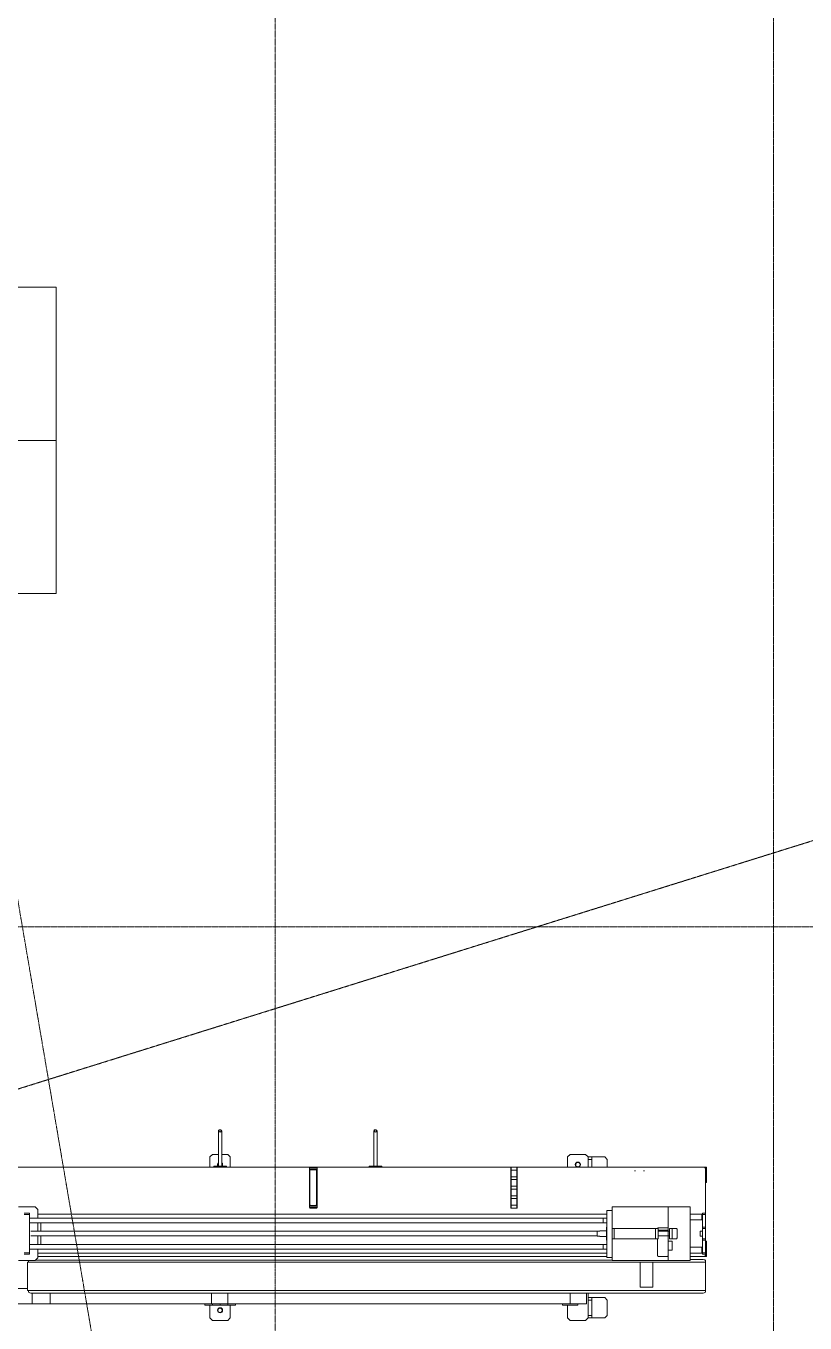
# Model space of a CAD drawing. Extents: x -59767 to 1106559, y -1290 to 1129522.
# Drawn here: x 71284 to 74332, y 252893 to 257971 of the extents above; entities that cross this region are included whole.
import ezdxf

# ---------------------------------------------------------------- set-up
doc = ezdxf.new("R2010")
doc.units = 0
doc.linetypes.add('CENTER', pattern=[2, 1.25, -0.25, 0.25, -0.25])
doc.linetypes.add('PHANTOMX2', pattern=[5, 2.5, -0.5, 0.5, -0.5, 0.5, -0.5])
doc.layers.get('0').update_dxf_attribs({"linetype": 'CONTINUOUS', "lineweight": 9})
for name, color, linetype, lineweight in [('CENTER', 1, 'CENTER', 9), ('중간선', 5, 'CONTINUOUS', 9), ('중심선', 1, 'CENTER', 9)]:
    doc.layers.add(name, color=color, linetype=linetype, lineweight=lineweight)

# ---------------------------------------------------------------- blocks, each defined once
blk = doc.blocks.new('CRANE')
at = {"color": 4, "linetype": 'PHANTOMX2'}
blk.add_line((69258.2, 580829.1), (72258.2, 563229.1), dxfattribs=at)
blk.add_lwpolyline([(69258.2, 580829.1), (72258.2, 580829.1), (72258.2, 563229.1), (69258.2, 563229.1)], close=True, dxfattribs=at)
at = {"layer": 'CENTER', "linetype": 'CENTER'}
blk.add_line((56008.2, 563629.1), (109758.2, 580429.1, -3), dxfattribs=at)

msp = doc.modelspace()

# ---------------------------------------------------------------- linework, layer by layer
at = {"layer": '중간선', "lineweight": 9}
for p, q in [((71401.2, 256948.7), (61401.2, 256948.7)), ((71401.2, 256948.7), (71401.2, 255748.7)), ((71401.2, 256348.7), (61401.2, 256348.7)), ((71401.2, 255748.7), (61401.2, 255748.7)), ((72036.7, 253630.3), (72036.7, 253645.7)), ((72036.7, 253630.3), (72036.7, 253645.7)), ((72036.7, 253630.3), (72036.7, 253645.7)), ((72036.7, 253630.3), (72036.7, 253645.7)), ((72036.7, 253630.3), (72036.7, 253645.7)), ((72036.7, 253630.3), (72036.7, 253645.7)), ((72036.7, 253630.3), (72036.7, 253645.7)), ((72036.7, 253630.3), (72036.7, 253616.2)), ((72036.7, 253630.3), (72036.7, 253616.2)), ((72036.7, 253630.3), (72036.7, 253616.2)), ((72036.7, 253630.3), (72036.7, 253616.2)), ((72036.7, 253630.3), (72036.7, 253616.2)), ((72036.7, 253630.3), (72036.7, 253616.2)), ((72036.7, 253630.3), (72036.7, 253616.2)), ((72036.7, 253507.5), (72036.7, 253616.2)), ((72036.7, 253507.5), (72036.7, 253616.2)), ((72036.7, 253507.5), (72036.7, 253616.2)), ((72036.7, 253507.5), (72036.7, 253616.2)), ((72036.7, 253507.5), (72036.7, 253616.2)), ((72036.7, 253507.5), (72036.7, 253616.2)), ((72036.7, 253507.5), (72036.7, 253616.2)), ((72049.7, 253630.3), (72049.7, 253645.7)), ((72049.7, 253630.3), (72049.7, 253616.2)), ((72049.7, 253507.5), (72049.7, 253616.2)), ((72644.7, 253630.3), (72644.7, 253645.7)), ((72644.7, 253630.3), (72644.7, 253645.7)), ((72644.7, 253630.3), (72644.7, 253645.7)), ((72644.7, 253630.3), (72644.7, 253645.7)), ((72644.7, 253630.3), (72644.7, 253645.7)), ((72644.7, 253630.3), (72644.7, 253645.7)), ((72644.7, 253630.3), (72644.7, 253645.7)), ((72644.7, 253630.3), (72644.7, 253616.2)), ((72644.7, 253630.3), (72644.7, 253616.2)), ((72644.7, 253630.3), (72644.7, 253616.2)), ((72644.7, 253630.3), (72644.7, 253616.2)), ((72644.7, 253630.3), (72644.7, 253616.2)), ((72644.7, 253630.3), (72644.7, 253616.2)), ((72644.7, 253630.3), (72644.7, 253616.2)), ((72644.7, 253507.5), (72644.7, 253616.2)), ((72644.7, 253507.5), (72644.7, 253616.2)), ((72644.7, 253507.5), (72644.7, 253616.2)), ((72644.7, 253507.5), (72644.7, 253616.2)), ((72644.7, 253507.5), (72644.7, 253616.2)), ((72644.7, 253507.5), (72644.7, 253616.2)), ((72644.7, 253507.5), (72644.7, 253616.2)), ((72657.7, 253630.3), (72657.7, 253645.7)), ((72657.7, 253630.3), (72657.7, 253616.2)), ((72657.7, 253507.5), (72657.7, 253616.2)), ((72003.2, 253543.5), (72013.2, 253553.5)), ((72003.2, 253503.5), (72003.2, 253543.5)), ((72036.7, 253553.5), (72013.2, 253553.5)), ((72073.2, 253553.5), (72049.7, 253553.5)), ((72083.2, 253543.5), (72073.2, 253553.5)), ((72083.2, 253543.5), (72083.2, 253503.5)), ((73403.2, 253543.5), (73413.2, 253553.5)), ((73403.2, 253503.5), (73403.2, 253543.5)), ((73473.2, 253553.5), (73413.2, 253553.5)), ((73483.2, 253543.5), (73473.2, 253553.5)), ((73483.2, 253543.5), (73483.2, 253503.5)), ((73498.2, 253543.5), (73483.2, 253543.5)), ((73483.2, 253518.5), (73483.2, 253543.5)), ((73498.2, 253533.5), (73483.2, 253533.5)), ((73483.2, 253503.5), (73483.2, 253518.5)), ((73498.2, 253543.5), (73512.2, 253543.5)), ((73498.2, 253543.5), (73498.2, 253533.5)), ((73498.2, 253503.5), (73498.2, 253533.5)), ((73548.2, 253543.5), (73512.2, 253543.5)), ((73558.2, 253533.5), (73548.2, 253543.5)), ((73558.2, 253503.5), (73558.2, 253533.5)), ((72394.7, 253503.5), (71220.7, 253503.5)), ((72018.2, 253504.5), (72018.2, 253507.5)), ((72018.2, 253507.5), (72068.2, 253507.5)), ((72018.2, 253504.5), (72018.2, 253507.5)), ((72018.2, 253504.5), (72018.2, 253507.5)), ((72018.2, 253504.5), (72018.2, 253507.5)), ((72018.2, 253504.5), (72018.2, 253507.5)), ((72018.2, 253504.5), (72018.2, 253507.5)), ((72018.2, 253504.5), (72018.2, 253507.5)), ((72018.2, 253504.5), (72028.2, 253504.5)), ((72028.2, 253503.5), (72028.2, 253504.5)), ((72028.2, 253504.5), (72033.2, 253504.5)), ((72033.2, 253503.5), (72033.2, 253504.5)), ((72033.2, 253504.5), (72053.2, 253504.5)), ((72049.7, 253507.5), (72036.7, 253507.5)), ((72053.2, 253504.5), (72058.2, 253504.5)), ((72053.2, 253503.5), (72053.2, 253504.5)), ((72058.2, 253503.5), (72058.2, 253504.5)), ((72058.2, 253504.5), (72068.2, 253504.5)), ((72068.2, 253504.5), (72068.2, 253507.5)), ((72394.7, 253503.5), (72392.7, 253501.5)), ((72392.7, 253501.5), (72422.7, 253501.5)), ((72392.7, 253501.5), (72392.7, 253495.5)), ((72392.7, 253495.5), (72422.7, 253495.5)), ((72392.7, 253495.5), (72392.7, 253493.5)), ((72392.7, 253493.5), (72422.7, 253493.5)), ((72392.7, 253493.5), (72392.7, 253353.5)), ((72394.7, 253503.5), (72420.7, 253503.5)), ((72394.7, 253490.5), (72394.7, 253356.5)), ((73181.7, 253503.5), (72420.7, 253503.5)), ((72420.7, 253503.5), (72422.7, 253501.5)), ((72420.7, 253490.5), (72420.7, 253356.5)), ((72422.7, 253501.5), (72422.7, 253495.5)), ((72422.7, 253495.5), (72422.7, 253493.5)), ((72422.7, 253493.5), (72422.7, 253353.5)), ((72626.2, 253504.5), (72626.2, 253507.5)), ((72626.2, 253507.5), (72676.2, 253507.5)), ((72626.2, 253504.5), (72626.2, 253507.5)), ((72626.2, 253504.5), (72626.2, 253507.5)), ((72626.2, 253504.5), (72626.2, 253507.5)), ((72626.2, 253504.5), (72626.2, 253507.5)), ((72626.2, 253504.5), (72626.2, 253507.5)), ((72626.2, 253504.5), (72626.2, 253507.5)), ((72626.2, 253504.5), (72636.2, 253504.5)), ((72636.2, 253503.5), (72636.2, 253504.5)), ((72636.2, 253504.5), (72641.2, 253504.5)), ((72641.2, 253503.5), (72641.2, 253504.5)), ((72641.2, 253504.5), (72661.2, 253504.5)), ((72657.7, 253507.5), (72644.7, 253507.5)), ((72661.2, 253504.5), (72666.2, 253504.5)), ((72661.2, 253503.5), (72661.2, 253504.5)), ((72666.2, 253503.5), (72666.2, 253504.5)), ((72666.2, 253504.5), (72676.2, 253504.5)), ((72676.2, 253504.5), (72676.2, 253507.5)), ((73180.7, 253502.5), (73181.7, 253503.5)), ((73180.7, 253502.5), (73180.7, 253500.5)), ((73180.7, 253500.5), (73180.7, 253495)), ((73180.7, 253495), (73180.7, 253493)), ((73180.7, 253493), (73180.7, 253464.9)), ((73180.7, 253493), (73181.7, 253492)), ((73180.7, 253464.9), (73181.7, 253465.9)), ((73180.7, 253464.9), (73180.7, 253462.9)), ((73181.7, 253503.5), (73204.7, 253503.5)), ((73181.7, 253503.5), (73181.7, 253500.5)), ((73181.7, 253500.5), (73181.7, 253495)), ((73181.7, 253495), (73181.7, 253492)), ((73181.7, 253492), (73204.7, 253492)), ((73181.7, 253492), (73181.7, 253465.9)), ((73181.7, 253465.9), (73204.7, 253465.9)), ((73181.7, 253465.9), (73181.7, 253462.9)), ((73938.2, 253503.5), (73204.7, 253503.5)), ((73204.7, 253503.5), (73204.7, 253500.5)), ((73204.7, 253503.5), (73205.7, 253502.5)), ((73204.7, 253500.5), (73204.7, 253495)), ((73204.7, 253495), (73204.7, 253492)), ((73204.7, 253492), (73205.7, 253493)), ((73204.7, 253492), (73204.7, 253465.9)), ((73204.7, 253465.9), (73204.7, 253462.9)), ((73204.7, 253465.9), (73205.7, 253464.9)), ((73205.7, 253502.5), (73205.7, 253500.5)), ((73205.7, 253500.5), (73205.7, 253495)), ((73205.7, 253495), (73205.7, 253493)), ((73205.7, 253493), (73205.7, 253464.9)), ((73205.7, 253464.9), (73205.7, 253462.9)), ((73665.2, 253488.9), (73667.2, 253488.9)), ((73667.2, 253488.9), (73669.2, 253488.9)), ((73700.2, 253488.9), (73702.2, 253488.9)), ((73702.2, 253488.9), (73704.2, 253488.9)), ((73943.2, 253503.5), (73938.2, 253503.5)), ((73943.2, 253498.5), (73938.2, 253503.5)), ((73943.2, 253503.5), (73943.2, 253498.5)), ((73943.2, 253503.5), (73943.2, 253498.5)), ((73943.2, 253503.5), (73946.4, 253503.5)), ((73943.2, 253498.5), (73943.2, 253323.5)), ((73946.4, 253503.5), (73946.4, 253497.1)), ((73946.4, 253497.1), (73946.4, 253449.9)), ((73180.7, 253462.9), (73180.7, 253458)), ((73180.7, 253458), (73180.7, 253456)), ((73180.7, 253456), (73180.7, 253427.9)), ((73180.7, 253456), (73181.7, 253455)), ((73180.7, 253427.9), (73181.7, 253428.9)), ((73180.7, 253427.9), (73180.7, 253425.9)), ((73180.7, 253425.9), (73180.7, 253421)), ((73180.7, 253421), (73180.7, 253419)), ((73180.7, 253419), (73180.7, 253390.9)), ((73180.7, 253419), (73181.7, 253418)), ((73181.7, 253462.9), (73181.7, 253458)), ((73181.7, 253458), (73181.7, 253455)), ((73181.7, 253455), (73204.7, 253455)), ((73181.7, 253455), (73181.7, 253428.9)), ((73181.7, 253428.9), (73204.7, 253428.9)), ((73181.7, 253428.9), (73181.7, 253425.9)), ((73181.7, 253425.9), (73181.7, 253421)), ((73181.7, 253421), (73181.7, 253418)), ((73181.7, 253418), (73204.7, 253418)), ((73181.7, 253418), (73181.7, 253391.9)), ((73204.7, 253462.9), (73204.7, 253458)), ((73204.7, 253458), (73204.7, 253455)), ((73204.7, 253455), (73205.7, 253456)), ((73204.7, 253455), (73204.7, 253428.9)), ((73204.7, 253428.9), (73204.7, 253425.9)), ((73204.7, 253428.9), (73205.7, 253427.9)), ((73204.7, 253425.9), (73204.7, 253421)), ((73204.7, 253421), (73204.7, 253418)), ((73204.7, 253418), (73205.7, 253419)), ((73204.7, 253418), (73204.7, 253391.9)), ((73205.7, 253462.9), (73205.7, 253458)), ((73205.7, 253458), (73205.7, 253456)), ((73205.7, 253456), (73205.7, 253427.9)), ((73205.7, 253427.9), (73205.7, 253425.9)), ((73205.7, 253425.9), (73205.7, 253421)), ((73205.7, 253421), (73205.7, 253419)), ((73205.7, 253419), (73205.7, 253390.9)), ((73943.2, 253443.5), (73946.4, 253443.5)), ((73946.4, 253449.9), (73946.4, 253443.5)), ((73180.7, 253390.9), (73181.7, 253391.9)), ((73180.7, 253390.9), (73180.7, 253388.9)), ((73180.7, 253384), (73180.7, 253388.9)), ((73180.7, 253384), (73180.7, 253382)), ((73180.7, 253382), (73180.7, 253353.9)), ((73180.7, 253382), (73181.7, 253381)), ((73181.7, 253391.9), (73204.7, 253391.9)), ((73181.7, 253391.9), (73181.7, 253388.9)), ((73181.7, 253384), (73181.7, 253388.9)), ((73181.7, 253384), (73181.7, 253381)), ((73181.7, 253381), (73204.7, 253381)), ((73181.7, 253381), (73181.7, 253354.9)), ((73204.7, 253391.9), (73204.7, 253388.9)), ((73204.7, 253391.9), (73205.7, 253390.9)), ((73204.7, 253384), (73204.7, 253388.9)), ((73204.7, 253384), (73204.7, 253381)), ((73204.7, 253381), (73205.7, 253382)), ((73204.7, 253381), (73204.7, 253354.9)), ((73205.7, 253390.9), (73205.7, 253388.9)), ((73205.7, 253384), (73205.7, 253388.9)), ((73205.7, 253384), (73205.7, 253382)), ((73205.7, 253382), (73205.7, 253353.9)), ((71319.7, 253348.5), (71254.7, 253348.5)), ((71277.2, 253323.5), (71297.2, 253323.5)), ((71277.2, 253318.5), (71297.2, 253318.5)), ((71297.2, 253323.5), (71297.2, 253318.5)), ((71297.2, 253318.5), (71297.2, 253168.5)), ((71329.7, 253338.5), (71319.7, 253348.5)), ((71329.7, 253338.5), (71329.7, 253303.9)), ((71329.7, 253320), (73557.2, 253320)), ((72392.7, 253353.5), (72422.7, 253353.5)), ((72392.7, 253351.5), (72392.7, 253353.5)), ((72392.7, 253351.5), (72422.7, 253351.5)), ((72392.7, 253345.5), (72392.7, 253351.5)), ((72392.7, 253345.5), (72422.7, 253345.5)), ((72394.7, 253343.5), (72392.7, 253345.5)), ((72394.7, 253343.5), (72420.7, 253343.5)), ((72420.7, 253343.5), (72422.7, 253345.5)), ((72422.7, 253351.5), (72422.7, 253353.5)), ((72422.7, 253345.5), (72422.7, 253351.5)), ((73180.7, 253353.9), (73181.7, 253354.9)), ((73180.7, 253353.9), (73180.7, 253351.9)), ((73180.7, 253346.5), (73180.7, 253351.9)), ((73180.7, 253346.5), (73180.7, 253344.5)), ((73180.7, 253344.5), (73181.7, 253343.5)), ((73181.7, 253354.9), (73204.7, 253354.9)), ((73181.7, 253354.9), (73181.7, 253351.9)), ((73181.7, 253346.5), (73181.7, 253351.9)), ((73181.7, 253346.5), (73181.7, 253343.5)), ((73181.7, 253343.5), (73204.7, 253343.5)), ((73204.7, 253354.9), (73204.7, 253351.9)), ((73204.7, 253354.9), (73205.7, 253353.9)), ((73204.7, 253346.5), (73204.7, 253351.9)), ((73204.7, 253346.5), (73204.7, 253343.5)), ((73204.7, 253343.5), (73205.7, 253344.5)), ((73205.7, 253353.9), (73205.7, 253351.9)), ((73205.7, 253346.5), (73205.7, 253351.9)), ((73205.7, 253346.5), (73205.7, 253344.5)), ((73577.2, 253333.5), (73557.2, 253333.5)), ((73557.2, 253328.5), (73557.2, 253333.5)), ((73557.2, 253158.5), (73557.2, 253328.5)), ((73797.2, 253234.5), (73797.2, 253348.5)), ((73882.2, 253320), (73928.2, 253320)), ((73928.2, 253320), (73928.2, 253319.5)), ((73928.2, 253317.5), (73928.2, 253319.5)), ((73928.2, 253317.5), (73928.2, 253316.9)), ((73928.2, 253316.9), (73928.2, 253300)), ((73931.2, 253323.5), (73931.2, 253318.5)), ((73931.2, 253323.5), (73943.2, 253323.5)), ((73931.2, 253318.5), (73931.2, 253273.5)), ((73931.2, 253318.5), (73943.2, 253318.5)), ((73943.2, 253323.5), (73943.2, 253318.5)), ((73943.2, 253318.5), (73943.2, 253273.5)), ((73542.2, 253303.9), (71297.2, 253303.9)), ((73542.2, 253285.9), (71297.2, 253285.9)), ((73542.2, 253285.9), (71297.2, 253285.9)), ((71329.7, 253285.9), (71329.7, 253252.5)), ((71329.7, 253285.9), (71329.7, 253252.5)), ((71341.7, 253285.9), (71341.7, 253252.5)), ((73556.7, 253303.9), (73542.2, 253303.9)), ((73542.2, 253285.9), (73542.2, 253303.9)), ((73542.2, 253285.9), (73542.2, 253290.5)), ((73556.7, 253285.9), (73542.2, 253285.9)), ((73556.7, 253285.9), (73542.2, 253285.9)), ((73555.2, 253268), (73555.7, 253268.5)), ((73555.2, 253268), (73555.2, 253255.2)), ((73555.7, 253268.5), (73557.2, 253268.5)), ((73556.7, 253290.5), (73556.7, 253303.9)), ((73557.2, 253303.4), (73556.7, 253303.9)), ((73556.7, 253285.9), (73556.7, 253290.5)), ((73557.2, 253286.4), (73556.7, 253285.9)), ((73557.2, 253286.4), (73556.7, 253285.9)), ((73557.2, 253290.8), (73557.2, 253303.4)), ((73557.2, 253286.4), (73557.2, 253290.8)), ((73577.2, 253263.5), (73585.2, 253263.5)), ((73585.2, 253263.5), (73747.2, 253263.5)), ((73585.2, 253261.5), (73585.2, 253263.5)), ((73585.2, 253225.5), (73585.2, 253261.5)), ((73747.2, 253263.5), (73757.2, 253263.5)), ((73747.2, 253263.5), (73747.2, 253223.5)), ((73756.2, 253263.5), (73756.2, 253266.5)), ((73759.2, 253266.5), (73756.2, 253266.5)), ((73757.2, 253239.5), (73757.2, 253263.5)), ((73882.2, 253297), (73928.2, 253297)), ((73928.2, 253300), (73928.2, 253299.4)), ((73928.2, 253297.4), (73928.2, 253299.4)), ((73928.2, 253297.4), (73928.2, 253297)), ((73931.2, 253273.5), (73931.2, 253268.5)), ((73931.2, 253263.5), (73931.2, 253268.5)), ((73931.2, 253268.5), (73943.2, 253268.5)), ((73931.2, 253263.5), (73931.2, 253250)), ((73931.2, 253263.5), (73943.2, 253263.5)), ((73943.2, 253273.5), (73943.2, 253268.5)), ((73943.2, 253263.5), (73943.2, 253268.5)), ((73943.2, 253263.5), (73943.2, 253223.5)), ((73519.2, 253252.5), (71302.2, 253252.5)), ((73519.2, 253234.5), (71302.2, 253234.5)), ((71329.7, 253234.5), (71329.7, 253201.1)), ((71329.7, 253234.5), (71329.7, 253201.1)), ((71341.7, 253234.5), (71341.7, 253201.1)), ((73519.2, 253253), (73519.2, 253248.5)), ((73519.2, 253253), (73519.7, 253253)), ((73519.2, 253248.5), (73519.2, 253234)), ((73519.2, 253234), (73519.7, 253234)), ((73519.7, 253253), (73529.2, 253253)), ((73519.7, 253234), (73529.2, 253234)), ((73529.2, 253254.5), (73529.2, 253253)), ((73529.2, 253254.5), (73554.2, 253254.5)), ((73529.2, 253234), (73529.2, 253232.5)), ((73529.2, 253232.5), (73554.2, 253232.5)), ((73555.2, 253255.2), (73555.2, 253219)), ((73555.2, 253219), (73555.7, 253218.5)), ((73555.7, 253218.5), (73557.2, 253218.5)), ((73577.2, 253223.5), (73585.2, 253223.5)), ((73585.2, 253225.5), (73585.2, 253223.5)), ((73585.2, 253223.5), (73747.2, 253223.5)), ((73747.2, 253223.5), (73757.2, 253223.5)), ((73757.2, 253223.5), (73747.2, 253223.5)), ((73755.2, 253157), (73755.2, 253223.5)), ((73757.2, 253256.5), (73759.2, 253256.5)), ((73757.2, 253237.5), (73757.2, 253239.5)), ((73757.2, 253225.5), (73757.2, 253237.5)), ((73757.2, 253225.5), (73757.2, 253223.5)), ((73921.2, 253233.5), (73921.2, 253253.5)), ((73931.2, 253253.5), (73921.2, 253253.5)), ((73931.2, 253233.5), (73921.2, 253233.5)), ((73931.2, 253233.5), (73931.2, 253253.5)), ((73931.2, 253236.9), (73931.2, 253223.5)), ((73931.2, 253223.5), (73931.2, 253218.5)), ((73931.2, 253223.5), (73943.2, 253223.5)), ((73931.2, 253218.5), (73931.2, 253213.5)), ((73931.2, 253218.5), (73943.2, 253218.5)), ((73931.2, 253213.5), (73931.2, 253168.5)), ((73943.2, 253223.5), (73943.2, 253218.5)), ((73943.2, 253218.5), (73943.2, 253213.5)), ((73943.2, 253213.5), (73946.4, 253213.5)), ((73943.2, 253213.5), (73943.2, 253168.5)), ((73946.4, 253213.5), (73946.4, 253207.1)), ((71277.2, 253168.5), (71297.2, 253168.5)), ((71277.2, 253163.5), (71297.2, 253163.5)), ((73542.2, 253201.1), (71297.2, 253201.1)), ((73542.2, 253183.1), (71297.2, 253183.1)), ((73542.2, 253183.1), (71297.2, 253183.1)), ((71297.2, 253168.5), (71297.2, 253163.5)), ((71329.7, 253183.1), (71329.7, 253148.5)), ((71329.7, 253167), (73557.2, 253167)), ((73542.2, 253187.7), (73542.2, 253201.1)), ((73556.7, 253201.1), (73542.2, 253201.1)), ((73542.2, 253183.1), (73542.2, 253201.1)), ((73542.2, 253183.1), (73542.2, 253187.7)), ((73556.7, 253183.1), (73542.2, 253183.1)), ((73556.7, 253183.1), (73542.2, 253183.1)), ((73556.7, 253187.7), (73556.7, 253201.1)), ((73557.2, 253200.6), (73556.7, 253201.1)), ((73556.7, 253183.1), (73556.7, 253187.7)), ((73557.2, 253183.6), (73556.7, 253183.1)), ((73557.2, 253183.6), (73556.7, 253183.1)), ((73557.2, 253188), (73557.2, 253200.6)), ((73557.2, 253183.6), (73557.2, 253188)), ((73883, 253190), (73928.2, 253190)), ((73883, 253167), (73928.2, 253167)), ((73928.2, 253190), (73928.2, 253189.5)), ((73928.2, 253187.5), (73928.2, 253189.5)), ((73928.2, 253187.5), (73928.2, 253186.9)), ((73928.2, 253186.9), (73928.2, 253170)), ((73928.2, 253170), (73928.2, 253169.4)), ((73928.2, 253167.4), (73928.2, 253169.4)), ((73931.2, 253163.5), (73931.2, 253168.5)), ((73931.2, 253168.5), (73943.2, 253168.5)), ((73931.2, 253163.5), (73943.2, 253163.5)), ((73943.2, 253163.5), (73943.2, 253168.5)), ((73943.2, 253163.5), (73943.2, 253158.5)), ((73946.4, 253159.9), (73946.4, 253207.1)), ((73946.4, 253159.9), (73946.4, 253153.5)), ((71254.7, 253138.5), (71319.7, 253138.5)), ((71290, 253021.5), (71290, 253131.5)), ((71290, 253131.5), (71293.2, 253131.5)), ((71293.2, 253134.1), (71293.2, 253136.8)), ((71293.2, 253134.1), (71293.2, 253131.5)), ((71293.2, 253131.5), (73943.2, 253131.5)), ((71319.7, 253138.5), (71329.7, 253148.5)), ((71320.3, 253139.1), (73577.2, 253139.1)), ((71329.7, 253153.5), (73557.2, 253153.5)), ((73557.2, 253153.5), (73557.2, 253158.5)), ((73557.2, 253153.5), (73557.2, 253150.3)), ((73560.2, 253150.3), (73557.2, 253150.3)), ((73560.2, 253150.3), (73577.2, 253150.3)), ((73687.2, 253131.5), (73687.2, 253033.5)), ((73737.2, 253131.5), (73737.2, 253033.5)), ((73755.2, 253157), (73758.2, 253154)), ((73882.2, 253153.5), (73938.2, 253153.5)), ((73882.2, 253141.8), (73933.2, 253141.8)), ((73938.2, 253153.5), (73943.2, 253158.5)), ((73943.2, 253153.5), (73938.2, 253153.5)), ((73943.2, 253153.5), (73943.2, 253158.5)), ((73943.2, 253158.5), (73943.2, 253153.5)), ((73943.2, 253153.5), (73946.4, 253153.5)), ((73943.2, 253134.1), (73943.2, 253136.8)), ((73943.2, 253134.1), (73943.2, 253131.5)), ((73943.2, 253131.5), (73943.2, 253016.1)), ((71290, 253028.5), (70993.2, 253028.5)), ((71290, 253021.5), (71293.2, 253021.5)), ((71293.2, 253021.5), (73943.2, 253021.5)), ((71293.2, 253018.8), (71293.2, 253021.5)), ((71293.2, 253018.8), (71293.2, 253016.1)), ((71303.2, 253011.1), (73933.2, 253011.1)), ((71308.2, 252968.5), (71308.2, 253011.1)), ((71378.2, 253011.1), (71378.2, 252968.5)), ((72010, 252974.9), (72010, 253011.1)), ((72073.2, 253011.1), (72073.2, 252980.5)), ((73413.2, 252971.5), (73413.2, 253011.1)), ((73476.4, 253011.1), (73476.4, 252974.9)), ((73483.2, 253011.1), (73483.2, 252913.5)), ((73690.4, 253033.5), (73687.2, 253033.5)), ((73734, 253033.5), (73690.4, 253033.5)), ((73737.2, 253033.5), (73734, 253033.5)), ((71308.2, 252968.5), (70703.2, 252968.5)), ((71308.2, 252968.5), (71378.2, 252968.5)), ((71983.2, 252968.5), (71378.2, 252968.5)), ((71983.2, 252968.5), (71983.2, 252964)), ((72013.2, 252968.5), (71983.2, 252968.5)), ((72013.2, 252964), (71983.2, 252964)), ((72003.2, 252913.5), (72003.2, 252964)), ((72010, 252974.9), (72010, 252968.5)), ((72013.2, 252968.5), (72010, 252968.5)), ((72013.2, 252968.5), (72013.2, 252964)), ((72013.2, 252968.5), (72016.2, 252968.5)), ((72043.2, 252964), (72013.2, 252964)), ((72016.2, 252968.5), (72070.2, 252968.5)), ((72043.2, 252968.5), (72043.2, 252964)), ((72043.2, 252964), (72073.2, 252964)), ((72070.2, 252968.5), (72073.2, 252968.5)), ((72073.2, 252980.5), (72073.2, 252968.5)), ((73413.2, 252968.5), (72073.2, 252968.5)), ((72073.2, 252968.5), (72073.2, 252964)), ((72103.2, 252964), (72073.2, 252964)), ((72083.2, 252964), (72083.2, 252913.5)), ((72103.2, 252968.5), (72103.2, 252964)), ((73383.2, 252968.5), (73413.2, 252968.5)), ((73383.2, 252968.5), (73383.2, 252964)), ((73383.2, 252964), (73443.2, 252964)), ((73403.2, 252913.5), (73403.2, 252964)), ((73413.2, 252968.5), (73413.2, 252980.5)), ((73413.2, 252968.5), (73416.2, 252968.5)), ((73416.2, 252968.5), (73470.2, 252968.5)), ((73416.2, 252968.5), (73470.2, 252968.5)), ((73443.2, 252968.5), (73443.2, 252964)), ((73470.2, 252968.5), (73473.2, 252968.5)), ((73473.2, 252968.5), (73476.4, 252968.5)), ((73476.4, 252968.5), (73476.4, 252974.9)), ((73498.2, 252993.5), (73483.2, 252993.5)), ((73483.2, 252983.5), (73483.2, 252993.5)), ((73498.2, 252983.5), (73483.2, 252983.5)), ((73498.2, 252993.5), (73512.2, 252993.5)), ((73498.2, 252993.5), (73498.2, 252983.5)), ((73498.2, 252923.5), (73498.2, 252983.5)), ((73548.2, 252993.5), (73512.2, 252993.5)), ((73558.2, 252983.5), (73548.2, 252993.5)), ((73558.2, 252923.5), (73558.2, 252983.5)), ((72003.2, 252913.5), (72013.2, 252903.5)), ((72073.2, 252903.5), (72083.2, 252913.5)), ((73403.2, 252913.5), (73413.2, 252903.5)), ((73473.2, 252903.5), (73483.2, 252913.5)), ((73483.2, 252938.5), (73483.2, 252913.5)), ((73498.2, 252923.5), (73483.2, 252923.5)), ((73498.2, 252913.5), (73483.2, 252913.5)), ((73498.2, 252923.5), (73498.2, 252913.5)), ((73498.2, 252913.5), (73512.2, 252913.5)), ((73548.2, 252913.5), (73512.2, 252913.5)), ((73558.2, 252923.5), (73548.2, 252913.5)), ((72013.2, 252903.5), (72073.2, 252903.5)), ((73413.2, 252903.5), (73473.2, 252903.5))]:
    msp.add_line(p, q, dxfattribs=at)
at = {"layer": '중간선', "lineweight": 5}
for p, q in [((73793.2, 253266.5), (73759.2, 253266.5)), ((73796.2, 253266.5), (73793.2, 253266.5)), ((73796.2, 253266.5), (73796.2, 253256.5)), ((73812.2, 253263.5), (73802.2, 253263.5)), ((73802.2, 253226.5), (73802.2, 253263.5)), ((73829.2, 253263.5), (73812.2, 253263.5)), ((73812.2, 253263.5), (73812.2, 253260.5)), ((73832.2, 253260.5), (73829.2, 253263.5)), ((73797.2, 253252.5), (73757.2, 253252.5)), ((73797.2, 253234.5), (73757.2, 253234.5)), ((73759.2, 253256.5), (73793.2, 253256.5)), ((73793.2, 253256.5), (73796.2, 253256.5)), ((73802.2, 253252.5), (73797.2, 253252.5)), ((73797.2, 253239.1), (73797.2, 253242)), ((73797.2, 253234.5), (73797.2, 253239.1)), ((73797.2, 253234.5), (73797.2, 253219)), ((73802.2, 253234.5), (73797.2, 253234.5)), ((73797.2, 253215), (73797.2, 253219)), ((73802.2, 253226.5), (73802.2, 253223.5)), ((73812.2, 253223.5), (73802.2, 253223.5)), ((73812.2, 253226.5), (73812.2, 253260.5)), ((73812.2, 253226.5), (73812.2, 253223.5)), ((73829.2, 253223.5), (73812.2, 253223.5)), ((73832.2, 253226.5), (73829.2, 253223.5)), ((73832.2, 253226.5), (73832.2, 253260.5)), ((73797.2, 253174), (73797.2, 253177.9)), ((73797.2, 253174), (73797.2, 253157)), ((73758.2, 253154), (73794.2, 253154)), ((73794.2, 253154), (73797.2, 253157)), ((73797.2, 253157), (73797.2, 253148.5)), ((73797.2, 253138.5), (73797.2, 253157))]:
    msp.add_line(p, q, dxfattribs=at)
at = {"layer": '중간선', "lineweight": 9}
msp.add_lwpolyline([(73882.2, 253138.5), (73577.2, 253138.5), (73577.2, 253348.5), (73882.2, 253348.5)], close=True, dxfattribs=at)
at = {"layer": '중간선', "lineweight": 5}
msp.add_lwpolyline([(73796.2, 253178.5), (73812.8, 253178.5), (73812.8, 253214.5), (73796.2, 253214.5)], close=True, dxfattribs=at)
at = {"layer": '중간선', "lineweight": 9}
for centre, radius in [((73443.2, 253513.5), 8.47), ((72043.2, 252943.5), 10), ((72043.2, 252943.5), 8.47)]:
    msp.add_circle(centre, radius, dxfattribs=at)
for centre, radius, start, end in [((72043.2, 253513.5), 10, 130.5408, 216.869), ((72043.2, 253513.5), 8.47, 140.1495, 219.8539), ((72043.2, 253513.5), 10, 323.1301, 49.4576), ((72043.2, 253513.5), 8.47, 320.1551, 39.8483), ((73443.2, 253513.5), 10, 0, 269.4265), ((72397.7, 253490.5), 3, 90, 180), ((72417.7, 253490.5), 3, 0, 90), ((73443.2, 253513.5), 10, 270.6014, 0), ((72397.7, 253356.5), 3, 180, 269.8536), ((72417.7, 253356.5), 3, 270.1464, 360), ((73554.2, 253255.5), 1, 270, 0), ((73554.2, 253231.5), 1, 360, 90), ((72066.8, 252974.9), 6.4, 270, 270.2566), ((73466.8, 252974.9), 6.4, 270, 270.2566)]:
    msp.add_arc(centre, radius, start, end, dxfattribs=at)
at = {"layer": '중간선', "lineweight": 9, "extrusion": (0, 0, -1)}
for centre, major_axis, ratio, start_param, end_param in [((72043.2, 253645.7), (-6.5, 0), 0.707107, 0, 3.141593), ((72043.2, 253645.7), (-6.5, 0), 0.707107, 0, 3.141593), ((72043.2, 253645.7), (-6.5, 0), 0.707107, 0, 3.141593), ((72043.2, 253645.7), (-6.5, 0), 0.707107, 0, 3.141593), ((72043.2, 253645.7), (-6.5, 0), 0.707107, 0, 3.141593), ((72043.2, 253645.7), (-6.5, 0), 0.707107, 0, 3.141593), ((72043.2, 253645.7), (-6.5, 0), 0.707107, 0, 3.141593), ((72043.2, 253645.7), (-6.5, 0), 0.707107, 3.141593, 6.283185), ((72043.2, 253645.7), (-6.5, 0), 0.707107, 6.279744, 6.283185), ((72043.2, 253645.7), (-6.5, 0), 0.707107, 6.279744, 6.283185), ((72043.2, 253645.7), (-6.5, 0), 0.707107, 6.279744, 6.283185), ((72043.2, 253645.7), (-6.5, 0), 0.707107, 6.279744, 6.283185), ((72043.2, 253645.7), (-6.5, 0), 0.707107, 6.279744, 6.283185), ((72043.2, 253645.7), (-6.5, 0), 0.707107, 6.279744, 6.283185), ((72043.2, 253645.7), (5, 0), 0.707107, 3.141593, 6.283185), ((72043.2, 253645.7), (-5, 0), 0.707107, 0, 3.141593), ((72043.2, 253645.7), (5, 0), 0.707107, 0, 3.141593), ((72043.2, 253645.7), (-5, 0), 0.707107, 3.141593, 6.283185), ((72651.2, 253645.7), (-6.5, 0), 0.707107, 0, 3.141593), ((72651.2, 253645.7), (-6.5, 0), 0.707107, 0, 3.141593), ((72651.2, 253645.7), (-6.5, 0), 0.707107, 0, 3.141593), ((72651.2, 253645.7), (-6.5, 0), 0.707107, 0, 3.141593), ((72651.2, 253645.7), (-6.5, 0), 0.707107, 0, 3.141593), ((72651.2, 253645.7), (-6.5, 0), 0.707107, 0, 3.141593), ((72651.2, 253645.7), (-6.5, 0), 0.707107, 0, 3.141593), ((72651.2, 253645.7), (-6.5, 0), 0.707107, 3.141593, 6.283185), ((72651.2, 253645.7), (-6.5, 0), 0.707107, 6.279744, 6.283185), ((72651.2, 253645.7), (-6.5, 0), 0.707107, 6.279744, 6.283185), ((72651.2, 253645.7), (-6.5, 0), 0.707107, 6.279744, 6.283185), ((72651.2, 253645.7), (-6.5, 0), 0.707107, 6.279744, 6.283185), ((72651.2, 253645.7), (-6.5, 0), 0.707107, 6.279744, 6.283185), ((72651.2, 253645.7), (-6.5, 0), 0.707107, 6.279744, 6.283185), ((72651.2, 253645.7), (5, 0), 0.707107, 3.141593, 6.283185), ((72651.2, 253645.7), (-5, 0), 0.707107, 0, 3.141593), ((72651.2, 253645.7), (5, 0), 0.707107, 0, 3.141593), ((72651.2, 253645.7), (-5, 0), 0.707107, 3.141593, 6.283185), ((71303.2, 253136.8), (-10, 0), 0.5, 6.283185, 6.610634), ((73933.2, 253136.8), (-10, 0), 0.5, 1.570796, 3.141593), ((71303.2, 253016.1), (-10, 0), 0.5, 4.712389, 6.283185), ((73933.2, 253016.1), (-10, 0), 0.5, 3.141593, 4.712389)]:
    msp.add_ellipse(centre, major_axis=major_axis, ratio=ratio, start_param=start_param, end_param=end_param, dxfattribs=at)
at = {"layer": '중심선'}
for p, q in [((74208.2, 303942.2), (74208.2, 240444.9)), ((28557.7, 254444.9), (154858.2, 254444.9))]:
    msp.add_line(p, q, dxfattribs=at)

# ---------------------------------------------------------------- block references
at = {"layer": '중간선', "color": 2}
msp.add_blockref('CRANE', (0, -314584.2), dxfattribs=at)

doc.saveas('drawing.dxf')
